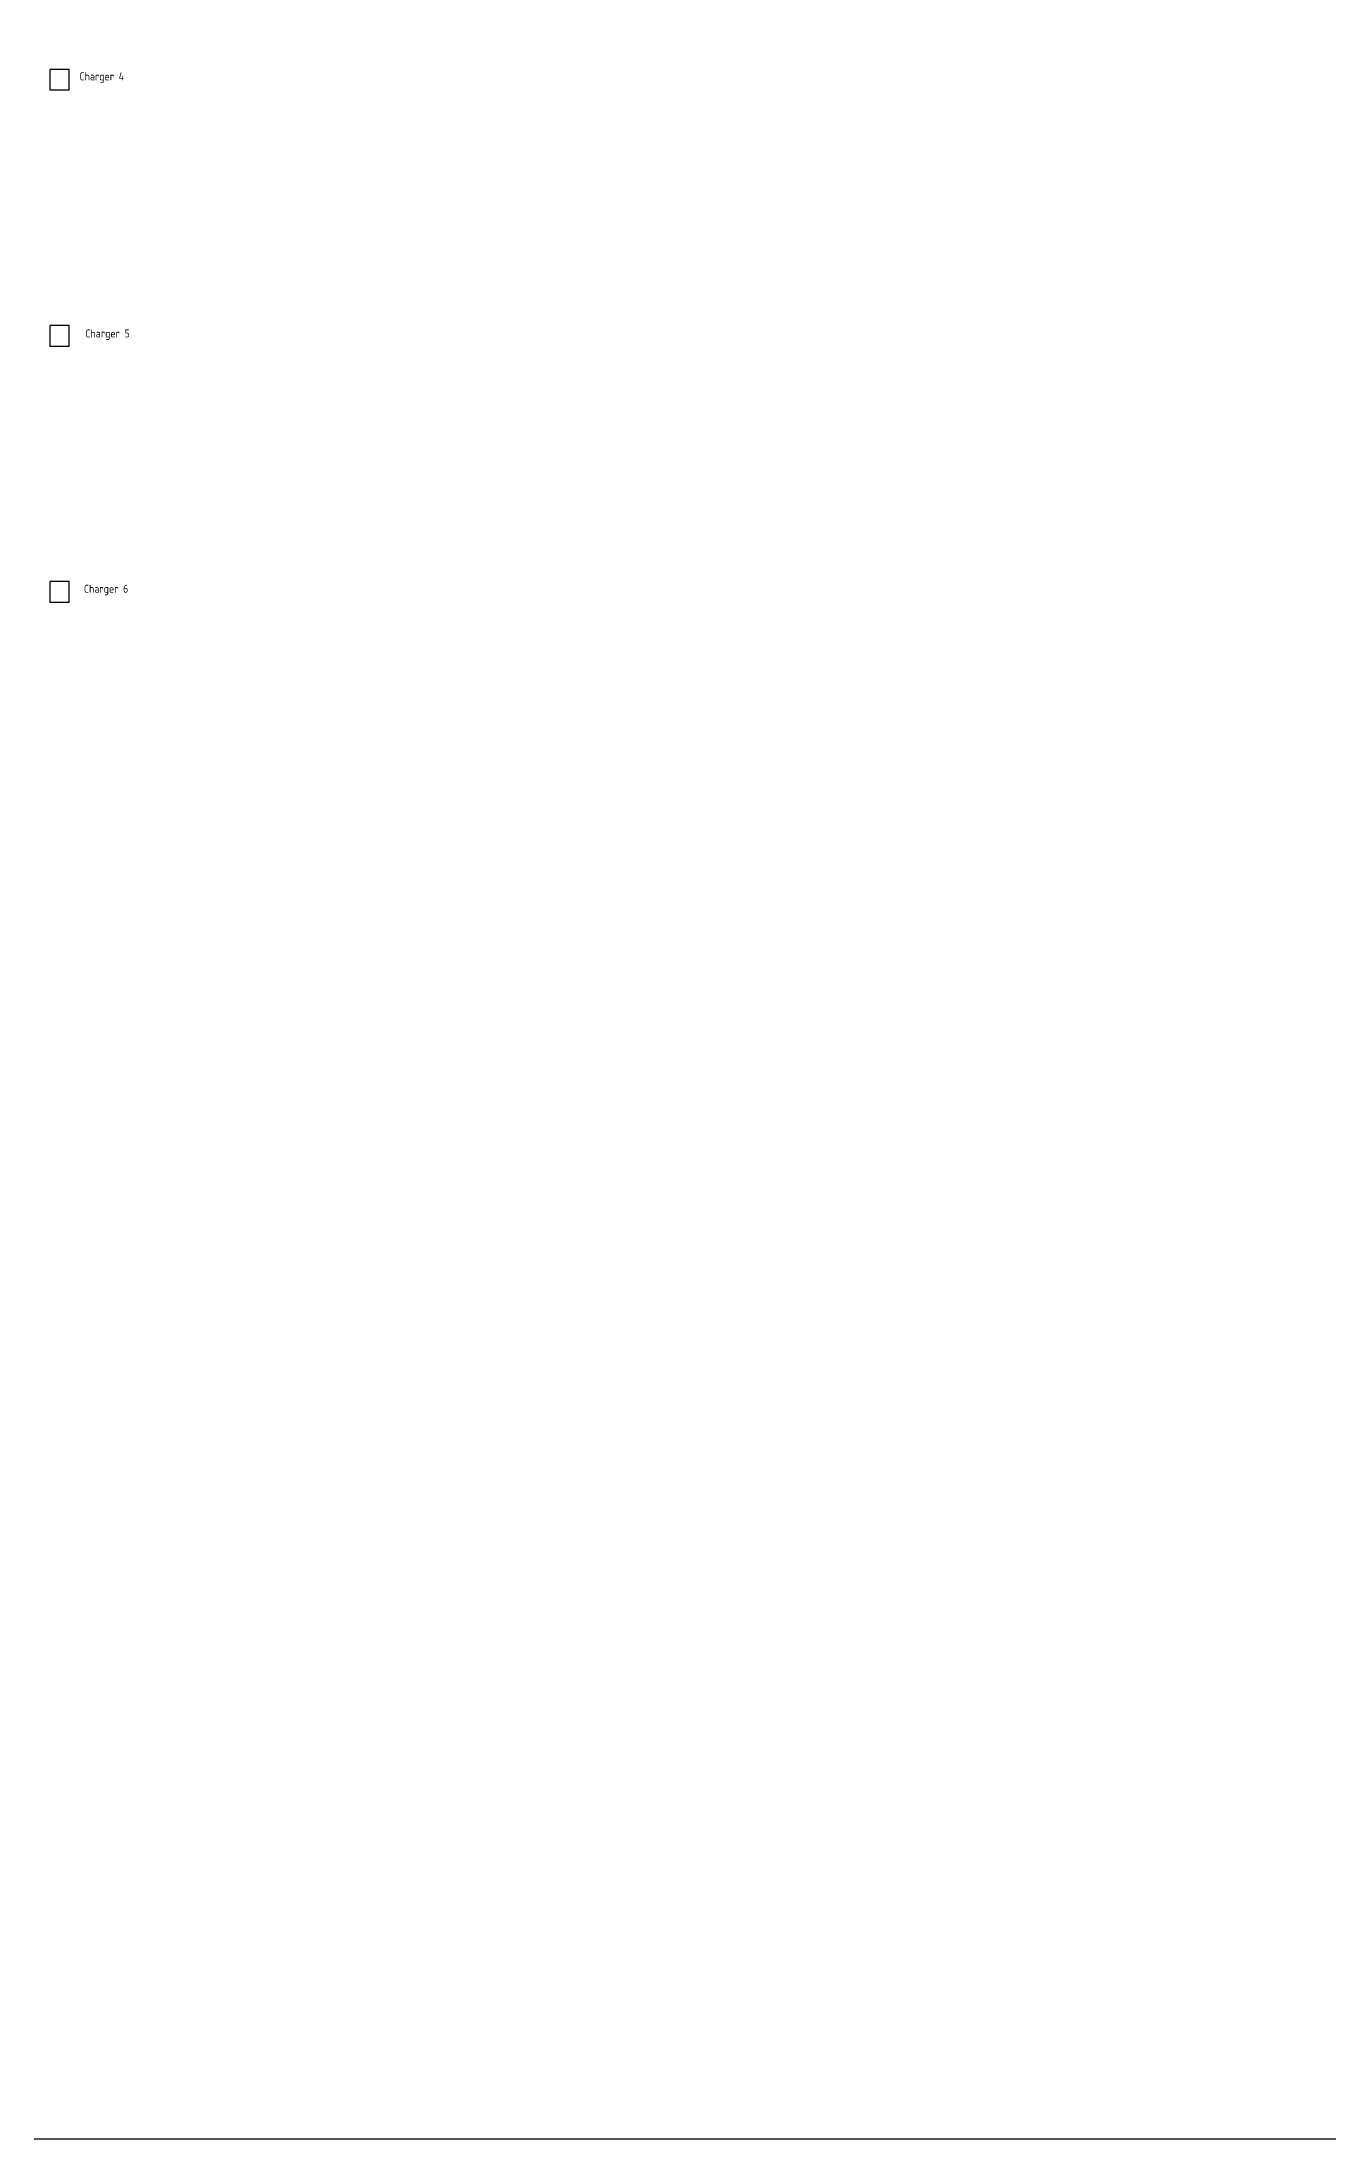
# Model space of a CAD drawing. Header units: millimetres. Extents: x -18594 to 273470, y -238787 to 48452.
# Drawn here: x 145373 to 161434, y -123855 to -97652 of the extents above; entities that cross this region are included whole.
import ezdxf

# ---------------------------------------------------------------- set-up
doc = ezdxf.new("R2010")
doc.units = ezdxf.units.MM
doc.layers.add('AM_BOR', color=4, linetype='Continuous', lineweight=25)
doc.layers.add('Xref AGV layout$0$AGV Chargers', color=10, linetype='Continuous', lineweight=25)
doc.layers.add('AM_VIEWS', color=1, linetype='Continuous', lineweight=25, plot=False)
doc.styles.add('Xref AGV layout$0$STANDARD', font='ISOCP.SHX')

# ---------------------------------------------------------------- blocks, each defined once
blk = doc.blocks.new('Xref AGV layout')
at = {"layer": 'Xref AGV layout$0$AGV Chargers'}
for points in [[(145471, -98251), (145714, -98251), (145714, -97995), (145471, -97995)], [(145471, -98251), (145714, -98251), (145714, -97995), (145471, -97995)], [(145471, -101451), (145714, -101451), (145714, -101195), (145471, -101195)], [(145471, -104651), (145714, -104651), (145714, -104395), (145471, -104395)]]:
    blk.add_lwpolyline(points, close=True, dxfattribs=at)
at = {"layer": 'Xref AGV layout$0$AGV Chargers', "char_height": 100, "attachment_point": 1, "style": 'Xref AGV layout$0$STANDARD'}
for s, insert in [('Charger 4', (145841, -98032)), ('Charger 5', (145914, -101244)), ('Charger 6', (145896, -104434))]:
    blk.add_mtext_dynamic_manual_height_columns(s, width=3251.97, gutter_width=12.5, heights=[0], dxfattribs=dict(at, insert=insert))

msp = doc.modelspace()

# ---------------------------------------------------------------- linework, layer by layer
at = {"layer": 'AM_VIEWS', "color": 8}
msp.add_lwpolyline([(-18594, 48452), (273470, 48452), (273470, -123855), (-18594, -123855)], close=True, dxfattribs=at)

# ---------------------------------------------------------------- block references
at = {"layer": 'AM_BOR'}
msp.add_blockref('Xref AGV layout', (0, 0), dxfattribs=at)

doc.saveas('drawing.dxf')
